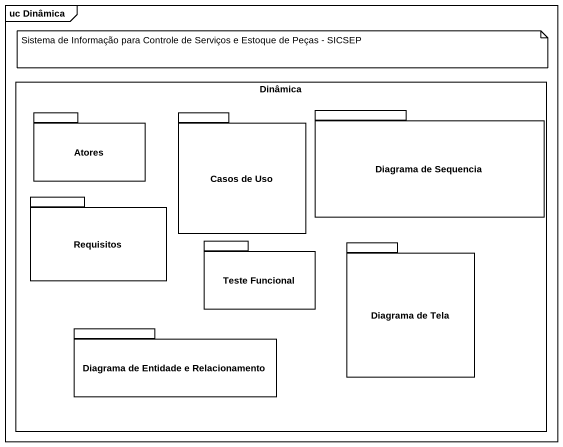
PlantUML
@startuml
mainframe uc Dinâmica
rectangle Dinâmica {
  package "Diagrama de Sequencia" as Diagrama_de_Sequencia {
  }
  package Atores {
  }
  package "Casos de Uso" as Casos_de_Uso {
  }
  package Requisitos {
  }
  package "Teste Funcional" as Teste_Funcional {
  }
  package "Diagrama de Tela" as Diagrama_de_Tela {
  }
  package "Diagrama de Entidade e Relacionamento" as Diagrama_de_Entidade_e {
  }
}
note as N1
  Sistema de Informação para Controle de Serviços e Estoque de Peças - SICSEP
end note
@enduml
